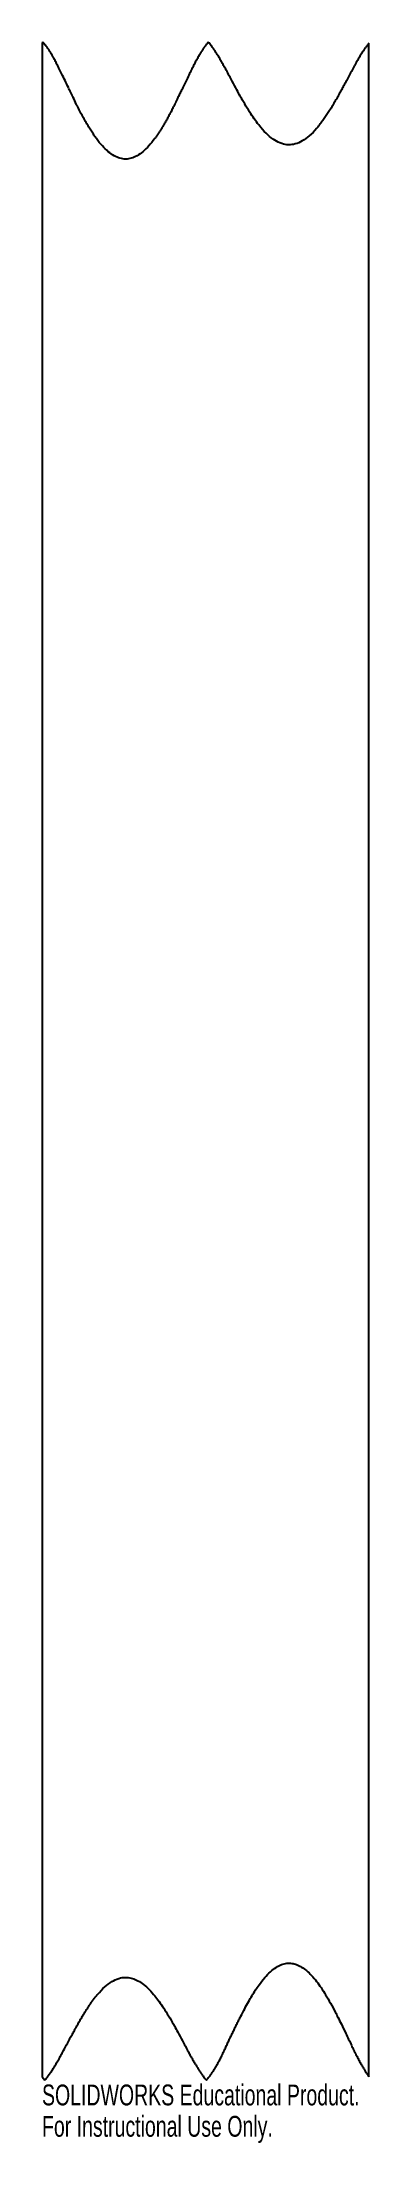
# Model space of a CAD drawing. Header units: inches. Extents: x 4.4 to 7.4, y -12.4 to 6.8.
import ezdxf

# ---------------------------------------------------------------- set-up
doc = ezdxf.new("R2010")
doc.units = ezdxf.units.IN
doc.header["$MEASUREMENT"] = 0
doc.styles.add('SLDTEXTSTYLE0', font='TXT', dxfattribs={"width": 0.7})

msp = doc.modelspace()

# ---------------------------------------------------------------- linework, layer by layer
at = {"color": 7, "linetype": 'Continuous', "lineweight": 25}
for p, q in [((4.398, 6.751), (4.39, 6.742)), ((4.39, 6.742), (4.39, -11.826)), ((7.377, -11.826), (7.377, 6.742)), ((4.39, -11.826), (4.416, -11.856))]:
    msp.add_line(p, q, dxfattribs=at)
for points, knots in [([(5.909, 6.751), (5.907, 6.749), (5.902, 6.743), (5.895, 6.734), (5.887, 6.724), (5.879, 6.714), (5.871, 6.703), (5.863, 6.691), (5.855, 6.678), (5.846, 6.664), (5.837, 6.65), (5.828, 6.634), (5.819, 6.618), (5.809, 6.602), (5.8, 6.584), (5.79, 6.566), (5.78, 6.547), (5.77, 6.527), (5.759, 6.506), (5.749, 6.485), (5.733, 6.452), (5.713, 6.41), (5.689, 6.361), (5.668, 6.317), (5.649, 6.279), (5.633, 6.246), (5.62, 6.218), (5.609, 6.196), (5.601, 6.179), (5.595, 6.167), (5.589, 6.155), (5.582, 6.141), (5.573, 6.123), (5.564, 6.106), (5.554, 6.089), (5.545, 6.072), (5.536, 6.056), (5.528, 6.04), (5.519, 6.025), (5.51, 6.01), (5.502, 5.995), (5.493, 5.981), (5.485, 5.967), (5.476, 5.953), (5.468, 5.94), (5.46, 5.927), (5.452, 5.915), (5.444, 5.903), (5.436, 5.892), (5.428, 5.88), (5.405, 5.85), (5.369, 5.804), (5.315, 5.751), (5.261, 5.712), (5.208, 5.688), (5.154, 5.68), (5.1, 5.688), (5.046, 5.712), (4.992, 5.751), (4.938, 5.804), (4.896, 5.856), (4.864, 5.902), (4.841, 5.937), (4.817, 5.975), (4.793, 6.017), (4.768, 6.061), (4.742, 6.109), (4.72, 6.15), (4.698, 6.196), (4.67, 6.255), (4.625, 6.347), (4.582, 6.437), (4.546, 6.51), (4.525, 6.553), (4.506, 6.589), (4.489, 6.619), (4.474, 6.645), (4.459, 6.67), (4.444, 6.693), (4.428, 6.714), (4.413, 6.733), (4.403, 6.745), (4.398, 6.751)], [0, 0, 0, 0, 0.004025, 0.008321, 0.012891, 0.01774, 0.022868, 0.02828, 0.033977, 0.03996, 0.046231, 0.052791, 0.059642, 0.066784, 0.074217, 0.081944, 0.089964, 0.098278, 0.106887, 0.11579, 0.12499, 0.14745, 0.167699, 0.185736, 0.20156, 0.215173, 0.226574, 0.235762, 0.242739, 0.247503, 0.250056, 0.25765, 0.265101, 0.27241, 0.279576, 0.286601, 0.293483, 0.300223, 0.306822, 0.31328, 0.319597, 0.325774, 0.331811, 0.337708, 0.343467, 0.349086, 0.354568, 0.359912, 0.365119, 0.37019, 0.375126, 0.407324, 0.435234, 0.45938, 0.480571, 0.499986, 0.51943, 0.540636, 0.564781, 0.592672, 0.624833, 0.639298, 0.654878, 0.671587, 0.689435, 0.708432, 0.728585, 0.7499, 0.760381, 0.784719, 0.822914, 0.874966, 0.895437, 0.913303, 0.928567, 0.94045, 0.951757, 0.962497, 0.972679, 0.982315, 0.991417, 1, 1, 1, 1]), ([(7.377, 6.742), (7.374, 6.739), (7.368, 6.731), (7.36, 6.72), (7.35, 6.708), (7.341, 6.694), (7.331, 6.68), (7.321, 6.664), (7.31, 6.648), (7.3, 6.631), (7.289, 6.612), (7.277, 6.593), (7.266, 6.573), (7.253, 6.552), (7.241, 6.53), (7.229, 6.507), (7.211, 6.474), (7.19, 6.434), (7.165, 6.388), (7.143, 6.347), (7.124, 6.311), (7.107, 6.28), (7.092, 6.254), (7.08, 6.232), (7.064, 6.205), (7.044, 6.17), (7.018, 6.128), (6.993, 6.089), (6.968, 6.053), (6.944, 6.02), (6.921, 5.989), (6.885, 5.946), (6.837, 5.896), (6.772, 5.847), (6.707, 5.818), (6.641, 5.809), (6.577, 5.822), (6.513, 5.854), (6.449, 5.904), (6.395, 5.963), (6.348, 6.023), (6.306, 6.082), (6.263, 6.15), (6.227, 6.21), (6.196, 6.265), (6.166, 6.321), (6.124, 6.4), (6.085, 6.472), (6.054, 6.529), (6.036, 6.563), (6.018, 6.594), (6, 6.623), (5.983, 6.65), (5.967, 6.675), (5.952, 6.697), (5.937, 6.717), (5.923, 6.735), (5.914, 6.746), (5.909, 6.751)], [0, 0, 0, 0, 0.0055473, 0.0114832, 0.0178112, 0.0245341, 0.0316541, 0.0391733, 0.0470933, 0.0554155, 0.0641412, 0.0732714, 0.0828071, 0.0927491, 0.103098, 0.1138546, 0.1250194, 0.1484213, 0.1696038, 0.1885672, 0.2053113, 0.2198364, 0.2321426, 0.2422302, 0.2500996, 0.2712595, 0.2913054, 0.3102459, 0.3280906, 0.3448514, 0.3605426, 0.3751815, 0.4133027, 0.4459043, 0.4741972, 0.5000061, 0.5255545, 0.553892, 0.5866342, 0.6248419, 0.6511211, 0.6806843, 0.7135994, 0.7499154, 0.7655205, 0.7915682, 0.8280597, 0.8749952, 0.8916454, 0.9073626, 0.9221494, 0.936009, 0.9489454, 0.9609635, 0.9720691, 0.98227, 0.9915759, 1, 1, 1, 1]), ([(4.416, -11.856), (4.418, -11.853), (4.423, -11.848), (4.431, -11.838), (4.439, -11.828), (4.447, -11.817), (4.456, -11.805), (4.465, -11.792), (4.474, -11.779), (4.484, -11.764), (4.493, -11.749), (4.503, -11.733), (4.513, -11.716), (4.524, -11.699), (4.535, -11.68), (4.546, -11.66), (4.557, -11.64), (4.569, -11.619), (4.586, -11.587), (4.608, -11.546), (4.633, -11.498), (4.656, -11.456), (4.676, -11.42), (4.693, -11.389), (4.707, -11.363), (4.718, -11.343), (4.731, -11.32), (4.747, -11.292), (4.767, -11.259), (4.787, -11.227), (4.807, -11.197), (4.826, -11.168), (4.844, -11.142), (4.863, -11.117), (4.881, -11.094), (4.913, -11.055), (4.959, -11.006), (5.024, -10.956), (5.088, -10.925), (5.149, -10.915), (5.205, -10.922), (5.256, -10.941), (5.308, -10.973), (5.36, -11.017), (5.407, -11.069), (5.451, -11.125), (5.493, -11.184), (5.536, -11.252), (5.572, -11.312), (5.604, -11.368), (5.634, -11.425), (5.677, -11.504), (5.715, -11.576), (5.746, -11.633), (5.765, -11.667), (5.783, -11.698), (5.801, -11.727), (5.817, -11.754), (5.834, -11.779), (5.849, -11.802), (5.864, -11.822), (5.878, -11.84), (5.887, -11.851), (5.892, -11.856)], [0, 0, 0, 0, 0.004617, 0.009564, 0.014846, 0.020465, 0.026425, 0.032727, 0.039373, 0.046364, 0.053703, 0.061389, 0.069424, 0.07781, 0.086546, 0.095633, 0.105072, 0.114864, 0.125009, 0.149508, 0.171474, 0.190907, 0.207807, 0.222174, 0.234009, 0.24331, 0.25008, 0.266675, 0.282585, 0.297814, 0.312366, 0.326246, 0.339457, 0.352008, 0.363904, 0.375154, 0.413357, 0.446041, 0.474337, 0.499968, 0.520343, 0.542164, 0.566414, 0.593815, 0.62487, 0.651118, 0.680668, 0.713589, 0.749934, 0.765839, 0.791985, 0.828373, 0.875005, 0.891677, 0.907411, 0.92221, 0.936077, 0.949015, 0.961029, 0.972126, 0.982313, 0.9916, 1, 1, 1, 1]), ([(5.892, -11.856), (5.895, -11.853), (5.9, -11.847), (5.908, -11.837), (5.916, -11.827), (5.925, -11.816), (5.933, -11.805), (5.942, -11.792), (5.95, -11.779), (5.959, -11.766), (5.968, -11.751), (5.977, -11.736), (5.986, -11.721), (5.995, -11.704), (6.004, -11.687), (6.013, -11.67), (6.023, -11.652), (6.032, -11.633), (6.042, -11.613), (6.051, -11.593), (6.063, -11.568), (6.076, -11.538), (6.092, -11.505), (6.108, -11.472), (6.124, -11.438), (6.14, -11.405), (6.156, -11.372), (6.172, -11.339), (6.189, -11.306), (6.212, -11.261), (6.24, -11.205), (6.275, -11.142), (6.308, -11.085), (6.34, -11.033), (6.378, -10.978), (6.422, -10.921), (6.473, -10.867), (6.525, -10.827), (6.576, -10.8), (6.625, -10.787), (6.673, -10.788), (6.718, -10.8), (6.764, -10.823), (6.809, -10.857), (6.855, -10.901), (6.899, -10.953), (6.941, -11.013), (6.983, -11.079), (7.027, -11.155), (7.064, -11.223), (7.097, -11.288), (7.128, -11.352), (7.169, -11.437), (7.207, -11.516), (7.237, -11.579), (7.258, -11.62), (7.277, -11.658), (7.296, -11.693), (7.314, -11.726), (7.331, -11.755), (7.347, -11.781), (7.362, -11.805), (7.372, -11.819), (7.377, -11.826)], [0, 0, 0, 0, 0.004541, 0.009295, 0.014265, 0.019455, 0.024867, 0.030505, 0.03637, 0.042466, 0.048792, 0.055351, 0.062145, 0.069175, 0.076441, 0.083945, 0.091689, 0.099672, 0.107895, 0.11636, 0.125068, 0.138964, 0.152859, 0.166754, 0.180648, 0.194543, 0.208437, 0.222332, 0.236227, 0.250123, 0.279556, 0.306759, 0.331747, 0.354542, 0.375171, 0.407225, 0.435204, 0.459528, 0.480833, 0.500056, 0.516656, 0.533969, 0.552864, 0.574021, 0.597924, 0.624911, 0.650924, 0.680391, 0.713385, 0.749952, 0.768334, 0.795301, 0.830857, 0.875001, 0.893394, 0.910653, 0.92678, 0.941777, 0.95565, 0.968401, 0.980038, 0.990567, 1, 1, 1, 1])]:
    msp.add_open_spline(points, degree=3, knots=knots, dxfattribs=at)

# ---------------------------------------------------------------- texts
at = {"color": 7, "linetype": 'Continuous', "char_height": 0.1903, "attachment_point": 1, "style": 'SLDTEXTSTYLE0'}
for s, insert in [('SOLIDWORKS Educational Product.', (4.39, -11.896)), ('For Instructional Use Only.', (4.39, -12.182))]:
    msp.add_mtext(s, dxfattribs=dict(at, insert=insert))

doc.saveas('drawing.dxf')
